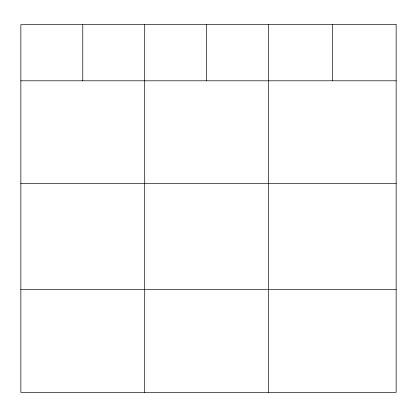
<?xml version="1.0" encoding="UTF-8"?>
<svg xmlns="http://www.w3.org/2000/svg" width="417" height="417" viewBox="0 0 417 417"><rect width="100%" height="100%" fill="white"/><g stroke="black" fill="none" stroke-linecap="round" stroke-linejoin="round"><path stroke-width="0.63" d="M20.85 80.799L396.15 80.799M20.85 183.6L396.15 183.6M20.85 289.518L396.15 289.518M332.349 24.681L332.349 80.799M268.548 24.681L268.548 392.319M206.623 24.681L206.623 80.799M144.699 24.681L144.699 392.319M82.775 24.681L82.775 80.799M396.15 24.681L20.85 24.681L20.85 392.319L396.15 392.319L396.15 24.681"/></g></svg>
